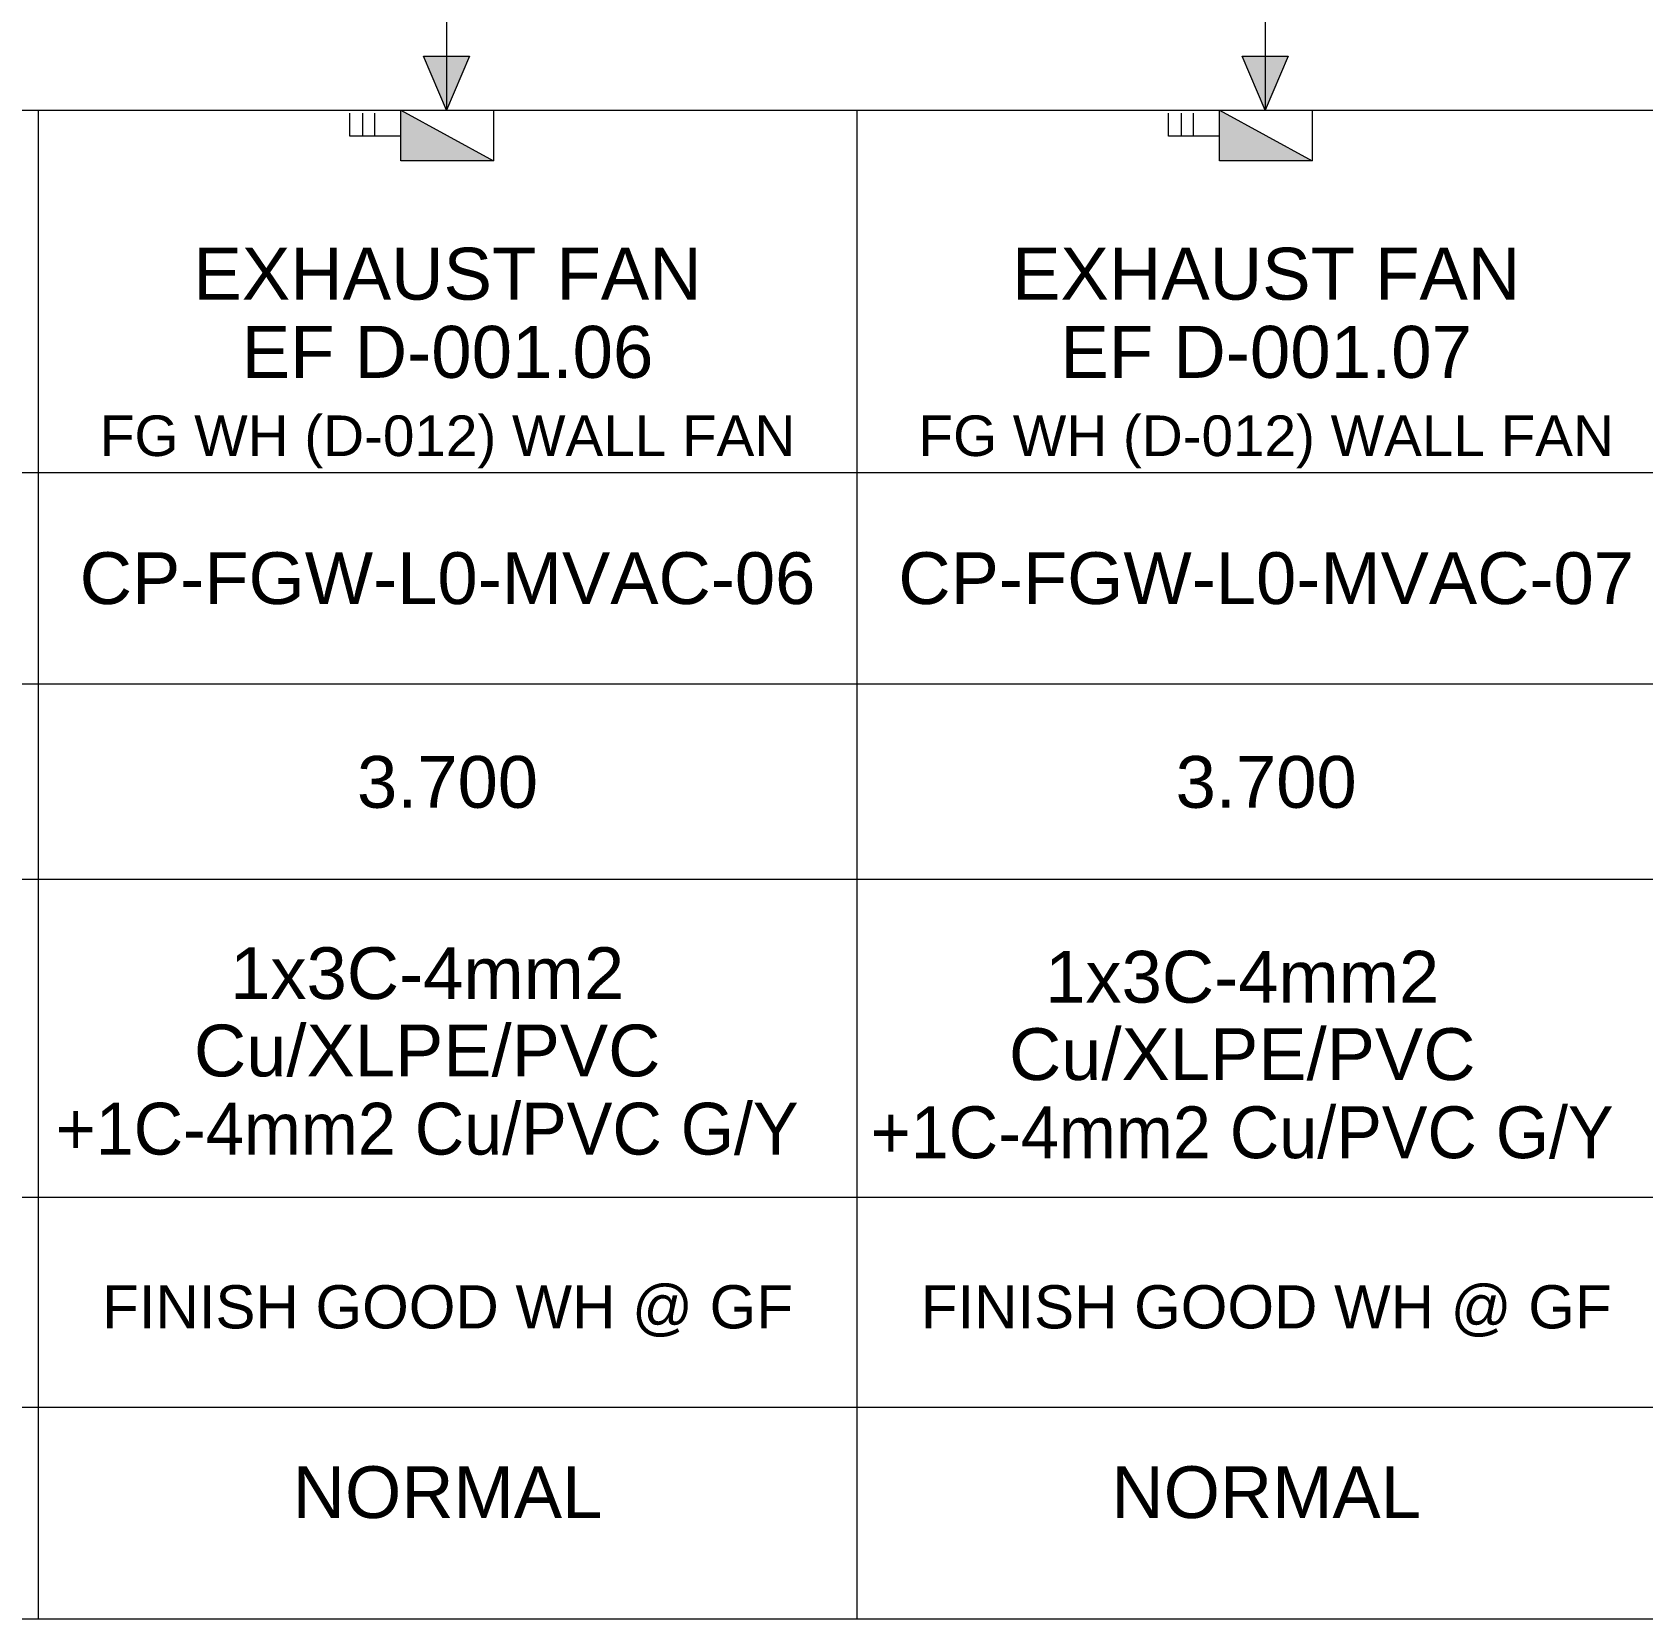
# Model space of a CAD drawing. Header units: millimetres. Extents: x -33055 to 42243, y -56860 to 24450.
# Drawn here: x -6405 to 428, y 1815 to 8545 of the extents above; entities that cross this region are included whole.
import ezdxf
from ezdxf.enums import TextEntityAlignment as Align

# ---------------------------------------------------------------- set-up
doc = ezdxf.new("R2010")
doc.units = ezdxf.units.MM
for name, color, linetype in [('A-PATT-CONC', 7, 'Continuous'), ('E-SLD', 7, 'Continuous'), ('E-TABLE', 7, 'Continuous'), ('E-TEXT', 7, 'Continuous')]:
    doc.layers.add(name, color=color, linetype=linetype)
doc.styles.add('ARIAL', font='arial.ttf')

msp = doc.modelspace()

# ---------------------------------------------------------------- hatches: boundary and pattern name
at = {"layer": 'A-PATT-CONC'}
h = msp.add_hatch(color=7, dxfattribs=at)
h.dxf.hatch_style = 1
h.paths.add_polyline_path([(-4842, 8214.9), (-4448.3, 7999), (-4842, 7999), (-4842, 8214.9)])
h = msp.add_hatch(color=7, dxfattribs=at)
h.dxf.hatch_style = 1
h.paths.add_polyline_path([(-1368.9, 8214.9), (-975.2, 7999), (-1368.9, 7999), (-1368.9, 8214.9)])
at = {"layer": 'E-SLD'}
h = msp.add_hatch(color=7, dxfattribs=at)
h.dxf.hatch_style = 1
h.paths.add_polyline_path([(-4744.6, 8443.5), (-4549.9, 8443.5), (-4647.2, 8214.9), (-4744.6, 8443.5)])
h = msp.add_hatch(color=7, dxfattribs=at)
h.dxf.hatch_style = 1
h.paths.add_polyline_path([(-1271.5, 8443.5), (-1076.8, 8443.5), (-1174.1, 8214.9), (-1271.5, 8443.5)])

# ---------------------------------------------------------------- linework, layer by layer
at = {"color": 7, "lineweight": 0}
for p, q in [((-5002.8, 8104.8), (-5002.8, 8202.2)), ((-4952, 8104.8), (-4952, 8202.2)), ((-4842, 8214.9), (-4448.3, 7999)), ((-1529.7, 8104.8), (-1529.7, 8202.2)), ((-1478.9, 8104.8), (-1478.9, 8202.2)), ((-1368.9, 8214.9), (-975.2, 7999))]:
    msp.add_line(p, q, dxfattribs=at)
for points in [[(-4842, 8104.8), (-5057.9, 8104.8), (-5057.9, 8202.2)], [(-4448.3, 8214.9), (-4448.3, 7999), (-4842, 7999), (-4842, 8214.9), (-4448.3, 8214.9)], [(-1368.9, 8104.8), (-1584.8, 8104.8), (-1584.8, 8202.2)], [(-975.2, 8214.9), (-975.2, 7999), (-1368.9, 7999), (-1368.9, 8214.9), (-975.2, 8214.9)]]:
    msp.add_lwpolyline(points, dxfattribs=at)
at = {"layer": 'A-PATT-CONC', "color": 7, "lineweight": 0}
for points in [[(-4842, 8214.9), (-4448.3, 7999), (-4842, 7999), (-4842, 8214.9)], [(-1368.9, 8214.9), (-975.2, 7999), (-1368.9, 7999), (-1368.9, 8214.9)]]:
    msp.add_lwpolyline(points, dxfattribs=at)
at = {"layer": 'E-SLD', "color": 7, "lineweight": 0}
for p, q in [((-4647.2, 10962.3), (-4647.2, 8214.9)), ((-1174.1, 10962.3), (-1174.1, 8214.9))]:
    msp.add_line(p, q, dxfattribs=at)
for points in [[(-4647.2, 8214.9), (-4744.6, 8443.5), (-4549.9, 8443.5), (-4647.2, 8214.9)], [(-4744.6, 8443.5), (-4549.9, 8443.5), (-4647.2, 8214.9), (-4744.6, 8443.5)], [(-1174.1, 8214.9), (-1271.5, 8443.5), (-1076.8, 8443.5), (-1174.1, 8214.9)], [(-1271.5, 8443.5), (-1076.8, 8443.5), (-1174.1, 8214.9), (-1271.5, 8443.5)]]:
    msp.add_lwpolyline(points, dxfattribs=at)
at = {"layer": 'E-TABLE', "color": 7, "lineweight": 0}
for p, q in [((-32967, 8215), (35297, 8215)), ((-6379.7, 8215), (-6379.7, 1815)), ((-2906.6, 8215), (-2906.6, 1815)), ((-32967, 6677), (35297, 6677)), ((-32967, 5781), (35297, 5781)), ((-32967, 4952), (35297, 4952)), ((-32967, 3604), (35297, 3604)), ((-32967, 2712), (35297, 2712)), ((-32967, 1815), (35297, 1815))]:
    msp.add_line(p, q, dxfattribs=at)

# ---------------------------------------------------------------- texts
at = {"layer": 'E-TEXT', "color": 7, "style": 'ARIAL'}
for s, height, p in [('EXHAUST FAN', 220.51, (-4643.3, 7410.5)), ('EXHAUST FAN', 220.51, (-1170.2, 7410.5)), ('EF D-001.06', 220.51, (-4643.3, 7078.9)), ('EF D-001.07', 220.51, (-1170.2, 7078.9)), ('FG WH (D-012) WALL FAN', 172.01, (-4643.3, 6747.3)), ('FG WH (D-012) WALL FAN', 172.01, (-1170.2, 6747.3)), ('CP-FGW-L0-MVAC-06', 219.75, (-4643.3, 6119.4)), ('CP-FGW-L0-MVAC-07', 219.75, (-1170.2, 6119.4)), ('3.700', 219.75, (-4643.3, 5255.1)), ('3.700', 219.75, (-1170.2, 5255.1)), ('1x3C-4mm2', 219.75, (-4729.8, 4443.7)), ('1x3C-4mm2', 219.75, (-1271.9, 4428.5)), ('Cu/XLPE/PVC', 219.75, (-4729.8, 4115.7)), ('Cu/XLPE/PVC', 219.75, (-1271.9, 4100.4)), ('NORMAL', 219.75, (-4643.3, 2242.3)), ('NORMAL', 219.75, (-1170.2, 2242.3))]:
    msp.add_text(s, height=height, dxfattribs=at).set_placement(p, align=Align.CENTER)
for s, height, width, p in [('+1C-4mm2 Cu/PVC G/Y', 219.75, 0.94498, (-4729.8, 3784.1)), ('+1C-4mm2 Cu/PVC G/Y', 219.75, 0.94498, (-1271.9, 3768.8)), ('FINISH GOOD WH @ GF', 183.29, 0.994173, (-4643.3, 3046.7)), ('FINISH GOOD WH @ GF', 183.29, 0.994173, (-1170.2, 3046.7))]:
    msp.add_text(s, height=height, dxfattribs=dict(at, width=width)).set_placement(p, align=Align.CENTER)

doc.saveas('drawing.dxf')
